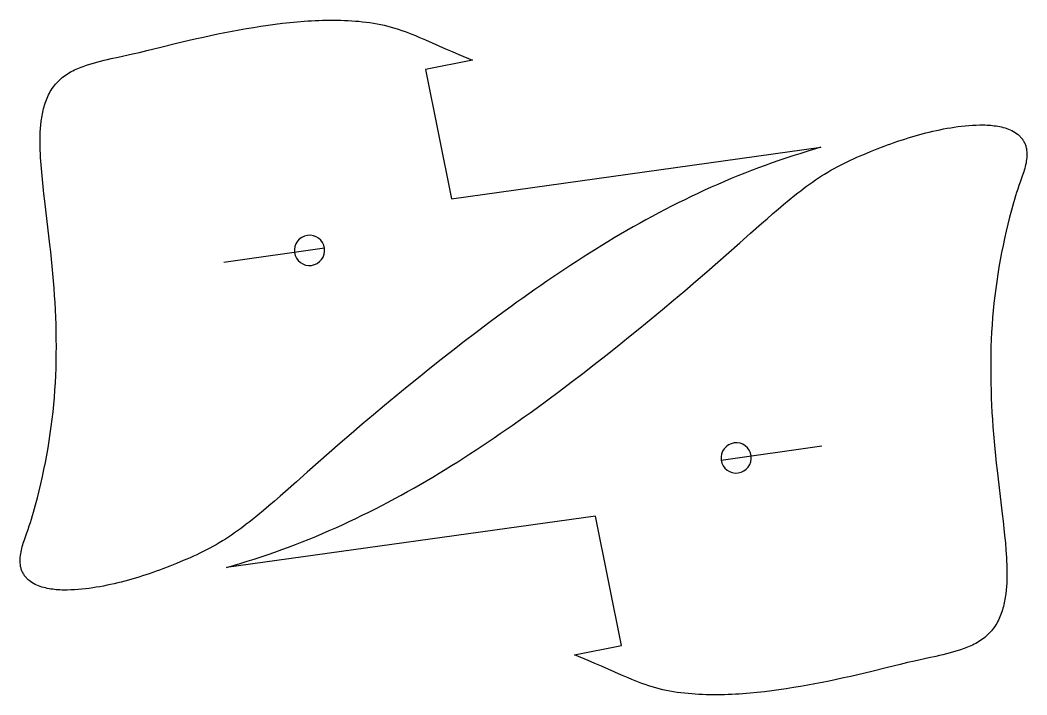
# Model space of a CAD drawing. Extents: x 7 to 943, y -78 to 420.
# Drawn here: x 573.7 to 943.1, y -77.9 to 169.9 of the extents above; entities that cross this region are included whole.
import ezdxf

# ---------------------------------------------------------------- set-up
doc = ezdxf.new("R2010")
doc.units = 0
doc.layers.add('Layer_1', color=7, linetype='CONTINUOUS')

msp = doc.modelspace()

# ---------------------------------------------------------------- linework, layer by layer
at = {"layer": 'Layer_1', "color": 7}
for p, q in [((651.451241, 165.840829), (654.086491, 166.327662)), ((654.086491, 166.327662), (656.721741, 166.793329)), ((656.721741, 166.793329), (659.367575, 167.237829)), ((659.367575, 167.237829), (662.002825, 167.650579)), ((662.002825, 167.650579), (664.659241, 168.042162)), ((664.659241, 168.042162), (667.305075, 168.412579)), ((667.305075, 168.412579), (669.961491, 168.740662)), ((669.961491, 168.740662), (672.628491, 169.036995)), ((672.628491, 169.036995), (675.295491, 169.290995)), ((675.295491, 169.290995), (677.962491, 169.513245)), ((677.962491, 169.513245), (679.295991, 169.608495)), ((679.295991, 169.608495), (680.629491, 169.682579)), ((680.629491, 169.682579), (681.973575, 169.756662)), ((681.973575, 169.756662), (683.307075, 169.809579)), ((683.307075, 169.809579), (684.640575, 169.851912)), ((684.640575, 169.851912), (685.984658, 169.883662)), ((685.984658, 169.883662), (687.318158, 169.904829)), ((687.318158, 169.904829), (688.662241, 169.904829)), ((688.662241, 169.904829), (689.995741, 169.894245)), ((689.995741, 169.894245), (691.339825, 169.862495)), ((691.339825, 169.862495), (692.683908, 169.820162)), ((692.683908, 169.820162), (694.017408, 169.756662)), ((694.017408, 169.756662), (695.361491, 169.671995)), ((695.361491, 169.671995), (696.694991, 169.576745)), ((696.694991, 169.576745), (698.028491, 169.460329)), ((698.028491, 169.460329), (699.372575, 169.312162)), ((699.372575, 169.312162), (700.706075, 169.153412)), ((700.706075, 169.153412), (702.028991, 168.973495)), ((702.028991, 168.973495), (703.351908, 168.772412)), ((703.351908, 168.772412), (704.674825, 168.539579)), ((704.674825, 168.539579), (705.987158, 168.285579)), ((705.987158, 168.285579), (707.299491, 167.999829)), ((707.299491, 167.999829), (708.601241, 167.682329)), ((708.601241, 167.682329), (709.892408, 167.343662)), ((709.892408, 167.343662), (711.172991, 166.973245)), ((711.172991, 166.973245), (712.442991, 166.571079)), ((712.442991, 166.571079), (713.712991, 166.137162)), ((635.734991, 162.528245), (638.349075, 163.131495)), ((638.349075, 163.131495), (640.963158, 163.702995)), ((640.963158, 163.702995), (643.577241, 164.274495)), ((643.577241, 164.274495), (646.201908, 164.814245)), ((646.201908, 164.814245), (648.826575, 165.332829)), ((648.826575, 165.332829), (651.451241, 165.840829)), ((713.712991, 166.137162), (714.972408, 165.692662)), ((714.972408, 165.692662), (716.221241, 165.216412)), ((716.221241, 165.216412), (717.470075, 164.729579)), ((717.470075, 164.729579), (718.708325, 164.221579)), ((718.708325, 164.221579), (719.946575, 163.702995)), ((719.946575, 163.702995), (722.401908, 162.644662)), ((722.401908, 162.644662), (724.857241, 161.554579)), ((620.145741, 158.697079), (625.331575, 159.988245)), ((625.331575, 159.988245), (630.527991, 161.289995)), ((630.527991, 161.289995), (633.131491, 161.914412)), ((633.131491, 161.914412), (635.734991, 162.528245)), ((724.857241, 161.554579), (727.312575, 160.464495)), ((727.312575, 160.464495), (729.778491, 159.395579)), ((729.778491, 159.395579), (732.233825, 158.347829)), ((603.191241, 154.823579), (604.482408, 155.151662)), ((604.482408, 155.151662), (605.784158, 155.458579)), ((605.784158, 155.458579), (607.085908, 155.765495)), ((607.085908, 155.765495), (609.699991, 156.336995)), ((609.699991, 156.336995), (614.928158, 157.479995)), ((614.928158, 157.479995), (617.542241, 158.072662)), ((617.542241, 158.072662), (620.145741, 158.697079)), ((739.642158, 155.257495), (722.423075, 151.786162)), ((732.233825, 158.347829), (734.699741, 157.310662)), ((734.699741, 157.310662), (739.642158, 155.257495)), ((593.052408, 151.320495), (593.655658, 151.616829)), ((593.655658, 151.616829), (594.258908, 151.891995)), ((594.258908, 151.891995), (594.883325, 152.156579)), ((594.883325, 152.156579), (595.507741, 152.410579)), ((595.507741, 152.410579), (596.132158, 152.653995)), ((596.132158, 152.653995), (596.767158, 152.886829)), ((596.767158, 152.886829), (598.037158, 153.320745)), ((598.037158, 153.320745), (599.317741, 153.733495)), ((599.317741, 153.733495), (600.598325, 154.114495)), ((600.598325, 154.114495), (601.889491, 154.484912)), ((601.889491, 154.484912), (603.191241, 154.823579)), ((722.423075, 151.786162), (731.990408, 104.341079)), ((587.633741, 147.404662), (588.109991, 147.880912)), ((588.109991, 147.880912), (588.607408, 148.335995)), ((588.607408, 148.335995), (589.115408, 148.780495)), ((589.115408, 148.780495), (589.644575, 149.193245)), ((589.644575, 149.193245), (590.184325, 149.595412)), ((590.184325, 149.595412), (590.734658, 149.986995)), ((590.734658, 149.986995), (591.295575, 150.346829)), ((591.295575, 150.346829), (591.867075, 150.685495)), ((591.867075, 150.685495), (592.459741, 151.013579)), ((592.459741, 151.013579), (593.052408, 151.320495)), ((584.776241, 143.668745), (585.125491, 144.240245)), ((585.125491, 144.240245), (585.495908, 144.801162)), ((585.495908, 144.801162), (585.887491, 145.351495)), ((585.887491, 145.351495), (586.300241, 145.880662)), ((586.300241, 145.880662), (586.723575, 146.409829)), ((586.723575, 146.409829), (587.168075, 146.917829)), ((587.168075, 146.917829), (587.633741, 147.404662)), ((583.082908, 140.017495), (583.326325, 140.641912)), ((583.326325, 140.641912), (583.580325, 141.266329)), ((583.580325, 141.266329), (583.855491, 141.880162)), ((583.855491, 141.880162), (584.141241, 142.483412)), ((584.141241, 142.483412), (584.448158, 143.076079)), ((584.448158, 143.076079), (584.776241, 143.668745)), ((581.982241, 136.122829), (582.130408, 136.778995)), ((582.130408, 136.778995), (582.299741, 137.435162)), ((582.299741, 137.435162), (582.469075, 138.091329)), ((582.469075, 138.091329), (582.659575, 138.736912)), ((582.659575, 138.736912), (582.871241, 139.382495)), ((582.871241, 139.382495), (583.082908, 140.017495)), ((581.431908, 132.799662), (581.516575, 133.466412)), ((581.516575, 133.466412), (581.622408, 134.133162)), ((581.622408, 134.133162), (581.728241, 134.789329)), ((581.728241, 134.789329), (581.855241, 135.456079)), ((581.855241, 135.456079), (581.982241, 136.122829)), ((581.093241, 128.788579), (581.167325, 130.122079)), ((581.167325, 130.122079), (581.283741, 131.466162)), ((581.283741, 131.466162), (581.431908, 132.799662)), ((908.583908, 129.106079), (909.896241, 129.402412)), ((909.896241, 129.402412), (911.197991, 129.677579)), ((911.197991, 129.677579), (912.520908, 129.942162)), ((912.520908, 129.942162), (913.833241, 130.185579)), ((913.833241, 130.185579), (915.156158, 130.407829)), ((915.156158, 130.407829), (916.479075, 130.619495)), ((916.479075, 130.619495), (917.801991, 130.809995)), ((917.801991, 130.809995), (919.124908, 130.979329)), ((919.124908, 130.979329), (920.458408, 131.116912)), ((920.458408, 131.116912), (921.791908, 131.233329)), ((921.791908, 131.233329), (923.125408, 131.328579)), ((923.125408, 131.328579), (924.469491, 131.392079)), ((924.469491, 131.392079), (925.802991, 131.423829)), ((925.802991, 131.423829), (927.147075, 131.413245)), ((927.147075, 131.413245), (927.813825, 131.402662)), ((927.813825, 131.402662), (928.491158, 131.370912)), ((928.491158, 131.370912), (929.157908, 131.328579)), ((929.157908, 131.328579), (929.824658, 131.275662)), ((929.824658, 131.275662), (930.491408, 131.212162)), ((930.491408, 131.212162), (931.158158, 131.127495)), ((931.158158, 131.127495), (931.824908, 131.032245)), ((931.824908, 131.032245), (932.481075, 130.926412)), ((932.481075, 130.926412), (933.147825, 130.799412)), ((933.147825, 130.799412), (933.803991, 130.661829)), ((933.803991, 130.661829), (934.449575, 130.492495)), ((934.449575, 130.492495), (935.095158, 130.312579)), ((935.095158, 130.312579), (935.730158, 130.100912)), ((935.730158, 130.100912), (936.365158, 129.868079)), ((936.365158, 129.868079), (936.978991, 129.614079)), ((936.978991, 129.614079), (937.592825, 129.317745)), ((937.592825, 129.317745), (938.185491, 129.000245)), ((581.019158, 126.110995), (581.040325, 127.455079)), ((581.0296, 124.777495), (581.019158, 126.110995)), ((581.040325, 127.455079), (581.093241, 128.788579)), ((895.725158, 125.401912), (896.995158, 125.825245)), ((896.995158, 125.825245), (898.265158, 126.237995)), ((898.265158, 126.237995), (899.545741, 126.640162)), ((899.545741, 126.640162), (900.826325, 127.031745)), ((900.826325, 127.031745), (902.106908, 127.412745)), ((902.106908, 127.412745), (903.398075, 127.783162)), ((903.398075, 127.783162), (904.689241, 128.132412)), ((904.689241, 128.132412), (905.980408, 128.471079)), ((905.980408, 128.471079), (907.282158, 128.799162)), ((907.282158, 128.799162), (908.583908, 129.106079)), ((938.185491, 129.000245), (938.756991, 128.650995)), ((938.756991, 128.650995), (939.317908, 128.269995)), ((939.317908, 128.269995), (939.847075, 127.857245)), ((939.847075, 127.857245), (940.101075, 127.634995)), ((940.101075, 127.634995), (940.344491, 127.412745)), ((940.344491, 127.412745), (940.587908, 127.169329)), ((940.587908, 127.169329), (940.820741, 126.925912)), ((940.820741, 126.925912), (941.042991, 126.671912)), ((941.042991, 126.671912), (941.254658, 126.417912)), ((941.254658, 126.417912), (941.455741, 126.142745)), ((941.455741, 126.142745), (941.646241, 125.867579)), ((941.646241, 125.867579), (941.826158, 125.581829)), ((581.050767, 123.433412), (581.0296, 124.777495)), ((581.0931, 122.099912), (581.050767, 123.433412)), ((581.146017, 120.755829), (581.0931, 122.099912)), ((731.990408, 104.341079), (867.435908, 123.200579)), ((867.435908, 123.200579), (862.313575, 121.655412)), ((885.702741, 121.644829), (888.179241, 122.639662)), ((888.179241, 122.639662), (890.687491, 123.602745)), ((890.687491, 123.602745), (891.936325, 124.068412)), ((891.936325, 124.068412), (893.195741, 124.523495)), ((893.195741, 124.523495), (894.455158, 124.967995)), ((894.455158, 124.967995), (895.725158, 125.401912)), ((941.826158, 125.581829), (941.995491, 125.285495)), ((941.995491, 125.285495), (942.154241, 124.989162)), ((942.154241, 124.989162), (942.302408, 124.692829)), ((942.302408, 124.692829), (942.439991, 124.385912)), ((942.439991, 124.385912), (942.556408, 124.068412)), ((942.556408, 124.068412), (942.662241, 123.750912)), ((942.662241, 123.750912), (942.757491, 123.433412)), ((942.757491, 123.433412), (942.842158, 123.105329)), ((942.842158, 123.105329), (942.905658, 122.777245)), ((942.905658, 122.777245), (942.969158, 122.449162)), ((942.969158, 122.449162), (943.011491, 122.110495)), ((943.011491, 122.110495), (943.074991, 121.443745)), ((581.209517, 119.422329), (581.146017, 120.755829)), ((581.294184, 118.088829), (581.209517, 119.422329)), ((852.121825, 118.353412), (849.602991, 117.464412)), ((854.661825, 119.210662), (852.121825, 118.353412)), ((857.201825, 120.046745), (854.661825, 119.210662)), ((859.752408, 120.861662), (857.201825, 120.046745)), ((862.313575, 121.655412), (859.752408, 120.861662)), ((877.109075, 117.855995), (878.326158, 118.427495)), ((878.326158, 118.427495), (879.543241, 118.988412)), ((879.543241, 118.988412), (880.760325, 119.538745)), ((880.760325, 119.538745), (881.987991, 120.078495)), ((881.987991, 120.078495), (883.226241, 120.607662)), ((883.226241, 120.607662), (885.702741, 121.644829)), ((942.979882, 118.755579), (942.895216, 118.088829)), ((943.053966, 119.422329), (942.979882, 118.755579)), ((943.085716, 120.089079), (943.053966, 119.422329)), ((943.074991, 121.443745), (943.096158, 120.766412)), ((943.096158, 120.766412), (943.085716, 120.089079)), ((581.37885, 116.755329), (581.294184, 118.088829)), ((581.6011, 114.088329), (581.37885, 116.755329)), ((842.067658, 114.680995), (839.580575, 113.707329)), ((844.575908, 115.633495), (842.067658, 114.680995)), ((847.084158, 116.554245), (844.575908, 115.633495)), ((849.602991, 117.464412), (847.084158, 116.554245)), ((870.028825, 114.088329), (871.182408, 114.755079)), ((871.182408, 114.755079), (872.346575, 115.411245)), ((872.346575, 115.411245), (873.521325, 116.046245)), ((873.521325, 116.046245), (874.717241, 116.660079)), ((874.717241, 116.660079), (875.913158, 117.263329)), ((875.913158, 117.263329), (877.109075, 117.855995)), ((942.133216, 114.829162), (941.942716, 114.194162)), ((942.323716, 115.474745), (942.133216, 114.829162)), ((942.493049, 116.120329), (942.323716, 115.474745)), ((942.641216, 116.776495), (942.493049, 116.120329)), ((942.778799, 117.432662), (942.641216, 116.776495)), ((942.895216, 118.088829), (942.778799, 117.432662)), ((581.844517, 111.421329), (581.6011, 114.088329)), ((582.119684, 108.754329), (581.844517, 111.421329)), ((834.616991, 111.696495), (832.151075, 110.659329)), ((837.093491, 112.712495), (834.616991, 111.696495)), ((839.580575, 113.707329), (837.093491, 112.712495)), ((864.419658, 110.458245), (865.520325, 111.220245)), ((865.520325, 111.220245), (866.631575, 111.961079)), ((866.631575, 111.961079), (867.753408, 112.691329)), ((867.753408, 112.691329), (868.875241, 113.400412)), ((868.875241, 113.400412), (870.028825, 114.088329)), ((941.519382, 112.924162), (940.619799, 110.394745)), ((941.942716, 114.194162), (941.519382, 112.924162)), ((582.416017, 106.097912), (582.119684, 108.754329)), ((824.806241, 107.410245), (822.372075, 106.288412)), ((827.240408, 108.510912), (824.806241, 107.410245)), ((829.695741, 109.590412), (827.240408, 108.510912)), ((832.151075, 110.659329), (829.695741, 109.590412)), ((859.053908, 106.447162), (860.112241, 107.272662)), ((860.112241, 107.272662), (861.170575, 108.087579)), ((861.170575, 108.087579), (862.250075, 108.891912)), ((862.250075, 108.891912), (863.329575, 109.685662)), ((863.329575, 109.685662), (864.419658, 110.458245)), ((939.730799, 107.865329), (939.318049, 106.595329)), ((940.164716, 109.135329), (939.730799, 107.865329)), ((940.619799, 110.394745), (940.164716, 109.135329)), ((582.733517, 103.430912), (582.416017, 106.097912)), ((817.546075, 103.970662), (815.143658, 102.785329)), ((819.959075, 105.134829), (817.546075, 103.970662)), ((822.372075, 106.288412), (819.959075, 105.134829)), ((853.857491, 102.203245), (855.921241, 103.928329)), ((855.921241, 103.928329), (857.995575, 105.621662)), ((857.995575, 105.621662), (859.053908, 106.447162)), ((938.524299, 104.044745), (938.143299, 102.753579)), ((938.915882, 105.325329), (938.524299, 104.044745)), ((939.318049, 106.595329), (938.915882, 105.325329)), ((584.003517, 92.805245), (582.733517, 103.430912)), ((810.381158, 100.351162), (808.010491, 99.112912)), ((812.762408, 101.578829), (810.381158, 100.351162)), ((815.143658, 102.785329), (812.762408, 101.578829)), ((849.772325, 98.721329), (851.804325, 100.467579)), ((851.804325, 100.467579), (853.857491, 102.203245)), ((937.423632, 100.181829), (936.735716, 97.588912)), ((937.772882, 101.472995), (937.423632, 100.181829)), ((938.143299, 102.753579), (937.772882, 101.472995)), ((803.290325, 96.572912), (800.951408, 95.271162)), ((805.650408, 97.853495), (803.290325, 96.572912)), ((808.010491, 99.112912), (805.650408, 97.853495)), ((845.729491, 95.197079), (847.750908, 96.964495)), ((847.750908, 96.964495), (849.772325, 98.721329)), ((936.735716, 97.588912), (936.100716, 94.985412)), ((584.61735, 87.481829), (584.003517, 92.805245)), ((796.294741, 92.625329), (793.987575, 91.281245)), ((798.623075, 93.958829), (796.294741, 92.625329)), ((800.951408, 95.271162), (798.623075, 93.958829)), ((841.718408, 91.651662), (845.729491, 95.197079)), ((935.486882, 92.381912), (934.904799, 89.767829)), ((936.100716, 94.985412), (935.486882, 92.381912)), ((791.680408, 89.915995), (789.383825, 88.540162)), ((793.987575, 91.281245), (791.680408, 89.915995)), ((837.728491, 88.106245), (841.718408, 91.651662)), ((934.904799, 89.767829), (934.354466, 87.143162)), ((584.9031, 84.825412), (584.61735, 87.481829)), ((685.360241, 86.127162), (648.413825, 80.930745)), ((784.822408, 85.735579), (782.557575, 84.317412)), ((787.097825, 87.143162), (784.822408, 85.735579)), ((789.383825, 88.540162), (787.097825, 87.143162)), ((833.727991, 84.550245), (837.728491, 88.106245)), ((934.354466, 87.143162), (933.825299, 84.518495)), ((585.18885, 82.158412), (584.9031, 84.825412)), ((585.44285, 79.501995), (585.18885, 82.158412)), ((778.049075, 81.428162), (775.805408, 79.967662)), ((780.292741, 82.878079), (778.049075, 81.428162)), ((782.557575, 84.317412), (780.292741, 82.878079)), ((829.716908, 81.015412), (833.727991, 84.550245)), ((933.327882, 81.893829), (932.862216, 79.247995)), ((933.825299, 84.518495), (933.327882, 81.893829)), ((585.69685, 76.834995), (585.44285, 79.501995)), ((773.572325, 78.485995), (771.349825, 77.004329)), ((775.805408, 79.967662), (773.572325, 78.485995)), ((825.684658, 77.491162), (829.716908, 81.015412)), ((932.862216, 79.247995), (932.428299, 76.612745)), ((585.929684, 74.167995), (585.69685, 76.834995)), ((586.14135, 71.500995), (585.929684, 74.167995)), ((766.915408, 73.998662), (764.714075, 72.474662)), ((769.127325, 75.501495), (766.915408, 73.998662)), ((771.349825, 77.004329), (769.127325, 75.501495)), ((817.567241, 70.516745), (821.641825, 73.998662)), ((821.641825, 73.998662), (825.684658, 77.491162)), ((932.026132, 73.966912), (931.655716, 71.310495)), ((932.428299, 76.612745), (932.026132, 73.966912)), ((586.33185, 68.833995), (586.14135, 71.500995)), ((762.523325, 70.940079), (760.332575, 69.394912)), ((764.714075, 72.474662), (762.523325, 70.940079)), ((813.482075, 67.066579), (817.567241, 70.516745)), ((931.655716, 71.310495), (931.327632, 68.654079)), ((586.501184, 66.156412), (586.33185, 68.833995)), ((758.152408, 67.849745), (755.972241, 66.283412)), ((760.332575, 69.394912), (758.152408, 67.849745)), ((809.375741, 63.626995), (813.482075, 67.066579)), ((931.327632, 68.654079), (931.020716, 65.997662)), ((586.638767, 63.489412), (586.501184, 66.156412)), ((586.765767, 60.811829), (586.638767, 63.489412)), ((753.813241, 64.717079), (749.495241, 61.542079)), ((755.972241, 66.283412), (753.813241, 64.717079)), ((805.248241, 60.219162), (809.375741, 63.626995)), ((930.756132, 63.330662), (930.533882, 60.663662)), ((931.020716, 65.997662), (930.756132, 63.330662)), ((586.861017, 58.134245), (586.765767, 60.811829)), ((749.495241, 61.542079), (745.198408, 58.345912)), ((801.099575, 56.821912), (805.248241, 60.219162)), ((930.533882, 60.663662), (930.332799, 57.996662)), ((586.924517, 55.456662), (586.861017, 58.134245)), ((586.977434, 52.779079), (586.924517, 55.456662)), ((745.198408, 58.345912), (740.933325, 55.117995)), ((796.940325, 53.456412), (801.099575, 56.821912)), ((930.332799, 57.996662), (930.163466, 55.319079)), ((586.987876, 50.101495), (586.977434, 52.779079)), ((736.678825, 51.858329), (732.445491, 48.566912)), ((740.933325, 55.117995), (736.678825, 51.858329)), ((792.759908, 50.101495), (796.940325, 53.456412)), ((930.036466, 52.641495), (929.930632, 49.974495)), ((930.163466, 55.319079), (930.036466, 52.641495)), ((586.977434, 47.423912), (586.987876, 50.101495)), ((732.445491, 48.566912), (728.233325, 45.264912)), ((788.568908, 46.778329), (792.759908, 50.101495)), ((929.930632, 49.974495), (929.867132, 47.296912)), ((586.861017, 42.068745), (586.9351, 44.746329)), ((586.9351, 44.746329), (586.977434, 47.423912)), ((728.233325, 45.264912), (724.031741, 41.941745)), ((784.346158, 43.476329), (788.568908, 46.778329)), ((929.824799, 44.619329), (929.814357, 41.941745)), ((929.867132, 47.296912), (929.824799, 44.619329)), ((586.765767, 39.401745), (586.861017, 42.068745)), ((724.031741, 41.941745), (719.851325, 38.586829)), ((780.112825, 40.184912), (784.346158, 43.476329)), ((929.814357, 41.941745), (929.824799, 39.264162)), ((586.628184, 36.724162), (586.765767, 39.401745)), ((719.851325, 38.586829), (715.692075, 35.221329)), ((775.868908, 36.935829), (780.112825, 40.184912)), ((929.824799, 39.264162), (929.867132, 36.586579)), ((586.26835, 31.379579), (586.469434, 34.046579)), ((586.469434, 34.046579), (586.628184, 36.724162)), ((715.692075, 35.221329), (711.553991, 31.824079)), ((767.306991, 30.501162), (771.593241, 33.697329)), ((771.593241, 33.697329), (775.868908, 36.935829)), ((929.867132, 36.586579), (929.941216, 33.908995)), ((929.941216, 33.908995), (930.036466, 31.231412)), ((586.035517, 28.712579), (586.26835, 31.379579)), ((711.553991, 31.824079), (707.426491, 28.416245)), ((762.988991, 27.326162), (767.306991, 30.501162)), ((930.036466, 31.231412), (930.152882, 28.553829)), ((585.4746, 23.389162), (585.770934, 26.045579)), ((585.770934, 26.045579), (586.035517, 28.712579)), ((707.426491, 28.416245), (703.320158, 24.976662)), ((760.819408, 25.759829), (762.988991, 27.326162)), ((930.152882, 28.553829), (930.301049, 25.886829)), ((930.301049, 25.886829), (930.470382, 23.209245)), ((585.135934, 20.732745), (585.4746, 23.389162)), ((703.320158, 24.976662), (699.224408, 21.526495)), ((754.278908, 21.103162), (756.469658, 22.648329)), ((756.469658, 22.648329), (758.649825, 24.193495)), ((758.649825, 24.193495), (760.819408, 25.759829)), ((930.470382, 23.209245), (930.660882, 20.542245)), ((584.7761, 18.076329), (585.135934, 20.732745)), ((699.224408, 21.526495), (695.160408, 18.044579)), ((749.876241, 18.055162), (752.077575, 19.568579)), ((752.077575, 19.568579), (754.278908, 21.103162)), ((930.660882, 20.542245), (930.872549, 17.875242)), ((583.940017, 12.795251), (584.373934, 15.430492)), ((584.373934, 15.430492), (584.7761, 18.076329)), ((695.160408, 18.044579), (691.106991, 14.552084)), ((743.229908, 13.557251), (745.452408, 15.038909)), ((745.452408, 15.038909), (747.674908, 16.541742)), ((747.674908, 16.541742), (749.876241, 18.055162)), ((930.872549, 17.875242), (931.105382, 15.208242)), ((931.105382, 15.208242), (931.348799, 12.541251)), ((583.463767, 10.160001), (583.940017, 12.795251)), ((691.106991, 14.552084), (687.085325, 11.027834)), ((738.753158, 10.615084), (740.996825, 12.075584)), ((740.996825, 12.075584), (743.229908, 13.557251)), ((830.923408, 8.360834), (867.859241, 13.546667)), ((931.348799, 12.541251), (931.613382, 9.884834)), ((582.447767, 4.900084), (582.976934, 7.524751)), ((582.976934, 7.524751), (583.463767, 10.160001)), ((683.074241, 7.493001), (679.073741, 3.937001)), ((687.085325, 11.027834), (683.074241, 7.493001)), ((731.969241, 6.307667), (734.244658, 7.736417)), ((734.244658, 7.736417), (736.498908, 9.165167)), ((736.498908, 9.165167), (738.753158, 10.615084)), ((931.613382, 9.884834), (931.888549, 7.217834)), ((581.88685, 2.275417), (582.447767, 4.900084)), ((679.073741, 3.937001), (675.073241, 0.391584)), ((727.407825, 3.503084), (729.693825, 4.900084)), ((729.693825, 4.900084), (731.969241, 6.307667)), ((931.888549, 7.217834), (932.184882, 4.561417)), ((932.184882, 4.561417), (932.788132, -0.761999)), ((581.304767, -0.338666), (581.88685, 2.275417)), ((675.073241, 0.391584), (671.062158, -3.153833)), ((720.496908, -0.582083), (722.814658, 0.762001)), ((722.814658, 0.762001), (725.111241, 2.127251)), ((725.111241, 2.127251), (727.407825, 3.503084)), ((580.055934, -5.545666), (580.701517, -2.942166)), ((580.701517, -2.942166), (581.304767, -0.338666)), ((671.062158, -3.153833), (669.051325, -4.921249)), ((713.501325, -4.529666), (715.840241, -3.227916)), ((715.840241, -3.227916), (718.179158, -1.915583)), ((718.179158, -1.915583), (720.496908, -0.582083)), ((932.788132, -0.761999), (934.068716, -11.387666)), ((579.3786, -8.138583), (580.055934, -5.545666)), ((667.019325, -6.678083), (664.987325, -8.424333)), ((669.051325, -4.921249), (667.019325, -6.678083)), ((706.421075, -8.307916), (708.791741, -7.069666)), ((708.791741, -7.069666), (711.151825, -5.810249)), ((711.151825, -5.810249), (713.501325, -4.529666)), ((578.277934, -12.001499), (578.658934, -10.710333)), ((578.658934, -10.710333), (579.018767, -9.429749)), ((579.018767, -9.429749), (579.3786, -8.138583)), ((662.944741, -10.159999), (660.880991, -11.885083)), ((664.987325, -8.424333), (662.944741, -10.159999)), ((699.245575, -11.927416), (701.647991, -10.742083)), ((701.647991, -10.742083), (704.039825, -9.535583)), ((704.039825, -9.535583), (706.421075, -8.307916)), ((577.06085, -15.822083), (577.484184, -14.552083)), ((577.484184, -14.552083), (577.88635, -13.282083)), ((577.88635, -13.282083), (578.277934, -12.001499)), ((784.801382, -12.297974), (649.366466, -31.14689)), ((657.748325, -14.403916), (656.689991, -15.229416)), ((658.796075, -13.578416), (657.748325, -14.403916)), ((660.880991, -11.885083), (658.796075, -13.578416)), ((691.995991, -15.366999), (694.419575, -14.234583)), ((694.419575, -14.234583), (696.843158, -13.091583)), ((696.843158, -13.091583), (699.245575, -11.927416)), ((794.368716, -59.743057), (784.801382, -12.297974)), ((934.068716, -11.387666), (934.375632, -14.054666)), ((934.375632, -14.054666), (934.671966, -16.711083)), ((575.28285, -20.880916), (576.182434, -18.351499)), ((576.182434, -18.351499), (576.626934, -17.092083)), ((576.626934, -17.092083), (577.06085, -15.822083)), ((652.382575, -18.414999), (651.281908, -19.176999)), ((653.472658, -17.642416), (652.382575, -18.414999)), ((654.552158, -16.848666), (653.472658, -17.642416)), ((655.621075, -16.044333), (654.552158, -16.848666)), ((656.689991, -15.229416), (655.621075, -16.044333)), ((684.651158, -18.616083), (687.106491, -17.547166)), ((687.106491, -17.547166), (689.551241, -16.467666)), ((689.551241, -16.467666), (691.995991, -15.366999)), ((934.671966, -16.711083), (934.947132, -19.378083)), ((574.658434, -22.785916), (574.859517, -22.150916)), ((574.859517, -22.150916), (575.28285, -20.880916)), ((646.773408, -22.045083), (645.619825, -22.711833)), ((647.916408, -21.357166), (646.773408, -22.045083)), ((649.048825, -20.648083), (647.916408, -21.357166)), ((650.170658, -19.917833), (649.048825, -20.648083)), ((651.281908, -19.176999), (650.170658, -19.917833)), ((674.723991, -22.637749), (677.221658, -21.664083)), ((677.221658, -21.664083), (679.708741, -20.669249)), ((679.708741, -20.669249), (682.185241, -19.653249)), ((682.185241, -19.653249), (684.651158, -18.616083)), ((934.947132, -19.378083), (935.201132, -22.045083)), ((935.201132, -22.045083), (935.412799, -24.712083)), ((573.907017, -26.045583), (574.023434, -25.389416)), ((574.023434, -25.389416), (574.150434, -24.733249)), ((574.150434, -24.733249), (574.309184, -24.077083)), ((574.309184, -24.077083), (574.478517, -23.431499)), ((574.478517, -23.431499), (574.658434, -22.785916)), ((639.682575, -25.812749), (638.476075, -26.384249)), ((640.889075, -25.220083), (639.682575, -25.812749)), ((642.084991, -24.616833), (640.889075, -25.220083)), ((643.270325, -24.002999), (642.084991, -24.616833)), ((644.445075, -23.367999), (643.270325, -24.002999)), ((645.619825, -22.711833), (644.445075, -23.367999)), ((664.669825, -26.310166), (667.199241, -25.421166)), ((667.199241, -25.421166), (669.718075, -24.510999)), ((669.718075, -24.510999), (672.226325, -23.590249)), ((672.226325, -23.590249), (674.723991, -22.637749)), ((935.412799, -24.712083), (935.508049, -26.045583)), ((573.695491, -28.723166), (573.705934, -28.045833)), ((573.727241, -29.400499), (573.695491, -28.723166)), ((573.705934, -28.045833), (573.748267, -27.379083)), ((573.780158, -30.067249), (573.727241, -29.400499)), ((573.748267, -27.379083), (573.811767, -26.712333)), ((573.811767, -26.712333), (573.907017, -26.045583)), ((633.575991, -28.564416), (631.099491, -29.601583)), ((634.803658, -28.035249), (633.575991, -28.564416)), ((636.031325, -27.495499), (634.803658, -28.035249)), ((637.258991, -26.945166), (636.031325, -27.495499)), ((638.476075, -26.384249), (637.258991, -26.945166)), ((654.488658, -29.601583), (657.039241, -28.818416)), ((657.039241, -28.818416), (659.589825, -28.003499)), ((659.589825, -28.003499), (662.140408, -27.167416)), ((662.140408, -27.167416), (664.669825, -26.310166)), ((935.508049, -26.045583), (935.582132, -27.379083)), ((935.582132, -27.379083), (935.656216, -28.712583)), ((935.656216, -28.712583), (935.709132, -30.056666)), ((573.833075, -30.405916), (573.780158, -30.067249)), ((573.885991, -30.733999), (573.833075, -30.405916)), ((573.960075, -31.062083), (573.885991, -30.733999)), ((574.034158, -31.390166), (573.960075, -31.062083)), ((574.129408, -31.707666), (574.034158, -31.390166)), ((574.245825, -32.025166), (574.129408, -31.707666)), ((574.362241, -32.342666), (574.245825, -32.025166)), ((574.499825, -32.649583), (574.362241, -32.342666)), ((574.637408, -32.945916), (574.499825, -32.649583)), ((574.796158, -33.242249), (574.637408, -32.945916)), ((574.965491, -33.538583), (574.796158, -33.242249)), ((622.336491, -32.924749), (621.077075, -33.358666)), ((623.606491, -32.480249), (622.336491, -32.924749)), ((624.855325, -32.025166), (623.606491, -32.480249)), ((626.114741, -31.559499), (624.855325, -32.025166)), ((628.612408, -30.596416), (626.114741, -31.559499)), ((631.099491, -29.601583), (628.612408, -30.596416)), ((649.366325, -31.146749), (654.488658, -29.601583)), ((935.709132, -30.056666), (935.751466, -31.390166)), ((935.751466, -31.390166), (935.772632, -32.734249)), ((935.772632, -32.734249), (935.772632, -34.067749)), ((575.155991, -33.824333), (574.965491, -33.538583)), ((575.346491, -34.099499), (575.155991, -33.824333)), ((575.547575, -34.364083), (575.346491, -34.099499)), ((575.759241, -34.628666), (575.547575, -34.364083)), ((575.981491, -34.882666), (575.759241, -34.628666)), ((576.214325, -35.126083), (575.981491, -34.882666)), ((576.447158, -35.369499), (576.214325, -35.126083)), ((576.701158, -35.591749), (576.447158, -35.369499)), ((576.955158, -35.813999), (576.701158, -35.591749)), ((577.484325, -36.226749), (576.955158, -35.813999)), ((578.034658, -36.607749), (577.484325, -36.226749)), ((578.616741, -36.956999), (578.034658, -36.607749)), ((609.509491, -36.745333), (608.207741, -37.062833)), ((610.811241, -36.427833), (609.509491, -36.745333)), ((612.112991, -36.089166), (610.811241, -36.427833)), ((613.404158, -35.739916), (612.112991, -36.089166)), ((614.695325, -35.369499), (613.404158, -35.739916)), ((615.975908, -34.988499), (614.695325, -35.369499)), ((617.256491, -34.596916), (615.975908, -34.988499)), ((618.537075, -34.194749), (617.256491, -34.596916)), ((619.807075, -33.781999), (618.537075, -34.194749)), ((621.077075, -33.358666), (619.807075, -33.781999)), ((935.709132, -36.745333), (935.624466, -38.078833)), ((935.751466, -35.411833), (935.709132, -36.745333)), ((935.772632, -34.067749), (935.751466, -35.411833)), ((579.209408, -37.274499), (578.616741, -36.956999)), ((579.812658, -37.570833), (579.209408, -37.274499)), ((580.437075, -37.824833), (579.812658, -37.570833)), ((581.061491, -38.057666), (580.437075, -37.824833)), ((581.696491, -38.269333), (581.061491, -38.057666)), ((582.342075, -38.449249), (581.696491, -38.269333)), ((582.998241, -38.607999), (582.342075, -38.449249)), ((583.654408, -38.756166), (582.998241, -38.607999)), ((584.310575, -38.883166), (583.654408, -38.756166)), ((584.977325, -38.988999), (584.310575, -38.883166)), ((585.644075, -39.084249), (584.977325, -38.988999)), ((586.300241, -39.168916), (585.644075, -39.084249)), ((586.966991, -39.232416), (586.300241, -39.168916)), ((587.644325, -39.285333), (586.966991, -39.232416)), ((588.311075, -39.327666), (587.644325, -39.285333)), ((588.977825, -39.359416), (588.311075, -39.327666)), ((589.644575, -39.369858), (588.977825, -39.359416)), ((590.988658, -39.380583), (589.644575, -39.369858)), ((592.332741, -39.348833), (590.988658, -39.380583)), ((593.666241, -39.285333), (592.332741, -39.348833)), ((595.010325, -39.190083), (593.666241, -39.285333)), ((596.343825, -39.073666), (595.010325, -39.190083)), ((597.666741, -38.936083), (596.343825, -39.073666)), ((599.000241, -38.766749), (597.666741, -38.936083)), ((600.323158, -38.576249), (599.000241, -38.766749)), ((601.646075, -38.364583), (600.323158, -38.576249)), ((602.968991, -38.142333), (601.646075, -38.364583)), ((604.281325, -37.888333), (602.968991, -38.142333)), ((605.593658, -37.634333), (604.281325, -37.888333)), ((606.905991, -37.348583), (605.593658, -37.634333)), ((608.207741, -37.062833), (606.905991, -37.348583)), ((935.518632, -39.422916), (935.370466, -40.756416)), ((935.624466, -38.078833), (935.518632, -39.422916)), ((934.809549, -44.079583), (934.661382, -44.735749)), ((934.947132, -43.412833), (934.809549, -44.079583)), ((935.063549, -42.746083), (934.947132, -43.412833)), ((935.179966, -42.089916), (935.063549, -42.746083)), ((935.275216, -41.423166), (935.179966, -42.089916)), ((935.370466, -40.756416), (935.275216, -41.423166)), ((933.708882, -47.974249), (933.476049, -48.598666)), ((933.931132, -47.339249), (933.708882, -47.974249)), ((934.132216, -46.693666), (933.931132, -47.339249)), ((934.322716, -46.048083), (934.132216, -46.693666)), ((934.502632, -45.391916), (934.322716, -46.048083)), ((934.661382, -44.735749), (934.502632, -45.391916)), ((932.015549, -51.625499), (931.666299, -52.196999)), ((932.343632, -51.032833), (932.015549, -51.625499)), ((932.650549, -50.440166), (932.343632, -51.032833)), ((932.946882, -49.836916), (932.650549, -50.440166)), ((933.222049, -49.223083), (932.946882, -49.836916)), ((933.476049, -48.598666), (933.222049, -49.223083)), ((929.168632, -55.361416), (928.681799, -55.837666)), ((929.623716, -54.874583), (929.168632, -55.361416)), ((930.068216, -54.366583), (929.623716, -54.874583)), ((930.502132, -53.837416), (930.068216, -54.366583)), ((930.904299, -53.308249), (930.502132, -53.837416)), ((931.295882, -52.757916), (930.904299, -53.308249)), ((931.666299, -52.196999), (931.295882, -52.757916)), ((924.342632, -58.970333), (923.749966, -59.277249)), ((924.924716, -58.642249), (924.342632, -58.970333)), ((925.506799, -58.303583), (924.924716, -58.642249)), ((926.067716, -57.933166), (925.506799, -58.303583)), ((926.618049, -57.552166), (926.067716, -57.933166)), ((927.157799, -57.149999), (926.618049, -57.552166)), ((927.676382, -56.737249), (927.157799, -57.149999)), ((928.184382, -56.292749), (927.676382, -56.737249)), ((928.681799, -55.837666), (928.184382, -56.292749)), ((777.160216, -63.21439), (794.368716, -59.743057)), ((913.611132, -62.780333), (912.309382, -63.108416)), ((914.902299, -62.441666), (913.611132, -62.780333)), ((916.193466, -62.071249), (914.902299, -62.441666)), ((917.484632, -61.690249), (916.193466, -62.071249)), ((918.765216, -61.277499), (917.484632, -61.690249)), ((920.035216, -60.843583), (918.765216, -61.277499)), ((920.670216, -60.610749), (920.035216, -60.843583)), ((921.294632, -60.367333), (920.670216, -60.610749)), ((921.919049, -60.113333), (921.294632, -60.367333)), ((922.532882, -59.848749), (921.919049, -60.113333)), ((923.146716, -59.573583), (922.532882, -59.848749)), ((923.749966, -59.277249), (923.146716, -59.573583)), ((782.092049, -65.267557), (777.160216, -63.21439)), ((784.557966, -66.304724), (782.092049, -65.267557)), ((787.023882, -67.352474), (784.557966, -66.304724)), ((899.260132, -66.029416), (896.656632, -66.653833)), ((901.863632, -65.426166), (899.260132, -66.029416)), ((907.091799, -64.293749), (901.863632, -65.426166)), ((909.705882, -63.722249), (907.091799, -64.293749)), ((911.007632, -63.415333), (909.705882, -63.722249)), ((912.309382, -63.108416), (911.007632, -63.415333)), ((789.479216, -68.42139), (787.023882, -67.352474)), ((791.934549, -69.511474), (789.479216, -68.42139)), ((794.389882, -70.601557), (791.934549, -69.511474)), ((883.660299, -69.871166), (881.056799, -70.484999)), ((886.263799, -69.236166), (883.660299, -69.871166)), ((891.460216, -67.944999), (886.263799, -69.236166)), ((896.656632, -66.653833), (891.460216, -67.944999)), ((796.855799, -71.65989), (794.389882, -70.601557)), ((798.094049, -72.178474), (796.855799, -71.65989)), ((799.332299, -72.686474), (798.094049, -72.178474)), ((800.581132, -73.173307), (799.332299, -72.686474)), ((801.829966, -73.649557), (800.581132, -73.173307)), ((803.089382, -74.094057), (801.829966, -73.649557)), ((865.340549, -73.797583), (862.715882, -74.284416)), ((867.975799, -73.289583), (865.340549, -73.797583)), ((870.600466, -72.770999), (867.975799, -73.289583)), ((873.225132, -72.231249), (870.600466, -72.770999)), ((875.839216, -71.659749), (873.225132, -72.231249)), ((878.453299, -71.088249), (875.839216, -71.659749)), ((881.056799, -70.484999), (878.453299, -71.088249)), ((804.348799, -74.527974), (803.089382, -74.094057)), ((805.629382, -74.93014), (804.348799, -74.527974)), ((806.909966, -75.300557), (805.629382, -74.93014)), ((808.201132, -75.639224), (806.909966, -75.300557)), ((809.502882, -75.956724), (808.201132, -75.639224)), ((810.804632, -76.242474), (809.502882, -75.956724)), ((812.116966, -76.496474), (810.804632, -76.242474)), ((813.439882, -76.729307), (812.116966, -76.496474)), ((814.762799, -76.93039), (813.439882, -76.729307)), ((816.096299, -77.110307), (814.762799, -76.93039)), ((817.429799, -77.269057), (816.096299, -77.110307)), ((818.763299, -77.40664), (817.429799, -77.269057)), ((820.107382, -77.53364), (818.763299, -77.40664)), ((821.440882, -77.62889), (820.107382, -77.53364)), ((837.506382, -77.554666), (836.162299, -77.639333)), ((838.839882, -77.469999), (837.506382, -77.554666)), ((841.506882, -77.247749), (838.839882, -77.469999)), ((844.173882, -76.993749), (841.506882, -77.247749)), ((846.830299, -76.697416), (844.173882, -76.993749)), ((849.486716, -76.369333), (846.830299, -76.697416)), ((852.143132, -75.998916), (849.486716, -76.369333)), ((854.788966, -75.607333), (852.143132, -75.998916)), ((857.434799, -75.194583), (854.788966, -75.607333)), ((860.080632, -74.750083), (857.434799, -75.194583)), ((862.715882, -74.284416), (860.080632, -74.750083)), ((822.774382, -77.713557), (821.440882, -77.62889)), ((824.118466, -77.777057), (822.774382, -77.713557)), ((825.462549, -77.81939), (824.118466, -77.777057)), ((826.796049, -77.85114), (825.462549, -77.81939)), ((828.140132, -77.861583), (826.796049, -77.85114)), ((829.473632, -77.861583), (828.140132, -77.861583)), ((830.817716, -77.840416), (829.473632, -77.861583)), ((832.151216, -77.808666), (830.817716, -77.840416)), ((833.495299, -77.766333), (832.151216, -77.808666)), ((834.828799, -77.713416), (833.495299, -77.766333)), ((836.162299, -77.639333), (834.828799, -77.713416))]:
    msp.add_line(p, q, dxfattribs=at)
for points in [[(679.088381, 90.867297), (676.046713, 90.439921), (673.927411, 87.627705), (674.354787, 84.586037)], [(685.369641, 86.133703), (684.942265, 89.175371), (682.130049, 91.294673), (679.088381, 90.867297)], [(680.636047, 79.852443), (683.677715, 80.279819), (685.797017, 83.092035), (685.369641, 86.133703)], [(674.354787, 84.586037), (674.782163, 81.544369), (677.594379, 79.425067), (680.636047, 79.852443)], [(841.939474, 9.912528), (841.512098, 12.954196), (838.699882, 15.073498), (835.658214, 14.646122)], [(835.658214, 14.646122), (832.616546, 14.218746), (830.497244, 11.40653), (830.92462, 8.364862)], [(830.92462, 8.364862), (831.351996, 5.323194), (834.164212, 3.203892), (837.20588, 3.631268)], [(837.20588, 3.631268), (840.247548, 4.058644), (842.36685, 6.87086), (841.939474, 9.912528)]]:
    msp.add_open_spline(points, degree=3, dxfattribs=at)

doc.saveas('drawing.dxf')
